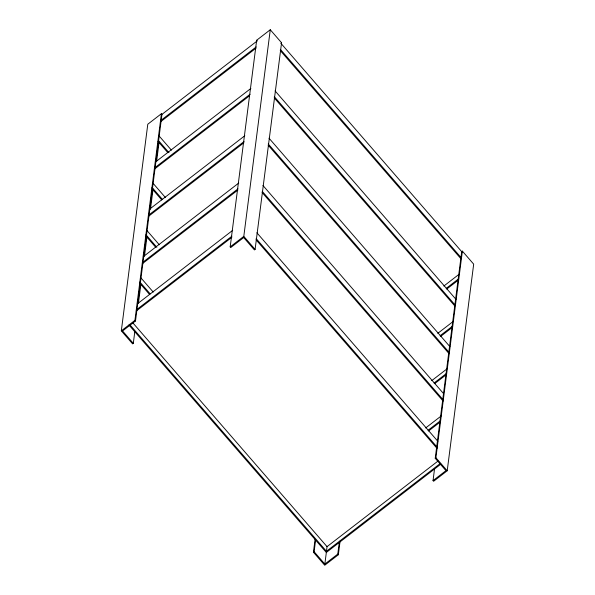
<?xml version="1.0" encoding="UTF-8"?>
<svg xmlns="http://www.w3.org/2000/svg" width="595" height="595" viewBox="0 0 595 595"><rect width="100%" height="100%" fill="white"/><g stroke="black" fill="none" stroke-linecap="round" stroke-linejoin="round"><path stroke-width="0.89" d="M121.321 330.85L147.791 124.221L161.401 113.719L161.966 114.374L135.496 321.003L122.57 330.976L133.302 343.345L132.625 343.873L121.321 330.85L134.931 320.348L161.401 113.719M133.302 343.345L134.834 331.408M138.479 302.937L140.829 284.574M144.481 256.103L146.95 236.817M150.476 209.269L153.064 189.061M156.597 161.513L159.066 142.227M230.191 246.873L256.661 40.244L270.271 29.75L281.569 42.773L255.099 249.402L254.422 249.922L243.682 237.554L230.756 247.527L230.191 246.873L243.801 236.379L270.271 29.75M340.102 540.981L338.339 554.756L324.729 565.25L313.431 552.227L315.075 539.368M313.431 552.227L314.108 551.706L315.64 539.762M314.108 551.706L324.848 564.075L326.38 552.138M130.164 325.093L326.447 551.29L327.086 546.314M324.848 564.075L337.774 554.101L339.306 542.164M433.034 480.626L445.96 470.652L435.228 458.284L461.698 251.655L462.374 251.127L473.68 264.15L447.209 470.779L433.599 481.281L433.034 480.626L434.566 468.689M435.228 458.284L435.912 457.756L462.374 251.127M161.513 114.723L256.943 41.114M160.769 120.525L256.2 46.923M161.297 121.209L256.073 48.106M280.892 43.294L281.569 42.773M155.459 162.026L250.882 88.424M154.715 167.827L250.138 94.226M154.499 169.077L249.275 95.974M149.397 209.328L244.82 135.727M148.653 215.13L244.076 141.528M148.438 216.387L243.95 142.711M143.335 256.631L238.759 183.029M142.592 262.44L238.015 188.831M142.376 263.689L237.888 190.021M137.274 303.933L232.704 230.332M136.53 309.742L231.961 236.141M136.322 310.992L231.827 237.323M443.855 286.031L459.281 274.124M446.198 288.404L458.686 278.772M446.733 289.081L458.477 280.022M437.794 333.334L453.226 321.434M440.136 335.706L452.631 326.075M440.672 336.383L452.416 327.324M431.732 380.636L447.165 368.736M434.082 383.009L446.57 373.377M434.61 383.686L446.354 374.627M425.678 427.939L441.103 416.039M428.021 430.319L440.508 420.68M428.556 430.996L440.3 421.937M437.987 461.073L327.042 546.649L132.581 322.55M326.447 551.29L440.33 463.453M440.843 464.145L326.335 552.465L128.929 324.982M281.123 43.561L462.077 252.087M280.379 49.37L461.333 257.895M280.23 50.508L460.723 258.498M256.661 40.244L257.226 40.899M275.061 90.871L456.015 299.397M274.317 96.673L455.272 305.198M274.176 97.818L454.662 305.8M269 138.174L449.954 346.699M268.256 143.975L449.21 352.5M268.114 145.121L449.21 353.809M262.938 185.476L443.29 393.302M262.194 191.278L443.156 399.803M262.053 192.423L443.149 401.112M256.884 232.779L437.838 441.304M256.14 238.58L437.094 447.113M255.991 239.726L437.087 448.414M159.252 136.136L171.405 150.141M243.801 236.379L255.099 249.402M435.912 457.756L447.209 470.779M158.657 140.784L168.987 152.684M158.039 141.387L167.79 152.618M152.58 182.739L165.343 197.451M151.985 187.388L162.316 199.288M151.985 188.689L161.728 199.92M146.519 230.042L159.281 244.753M145.924 234.69L156.864 247.297M145.924 235.992L155.667 247.222M140.465 277.352L153.227 292.056M139.87 281.993L150.2 293.9M139.862 283.294L149.613 294.532M134.931 320.348L135.496 321.003M337.774 554.101L338.339 554.756"/></g></svg>
